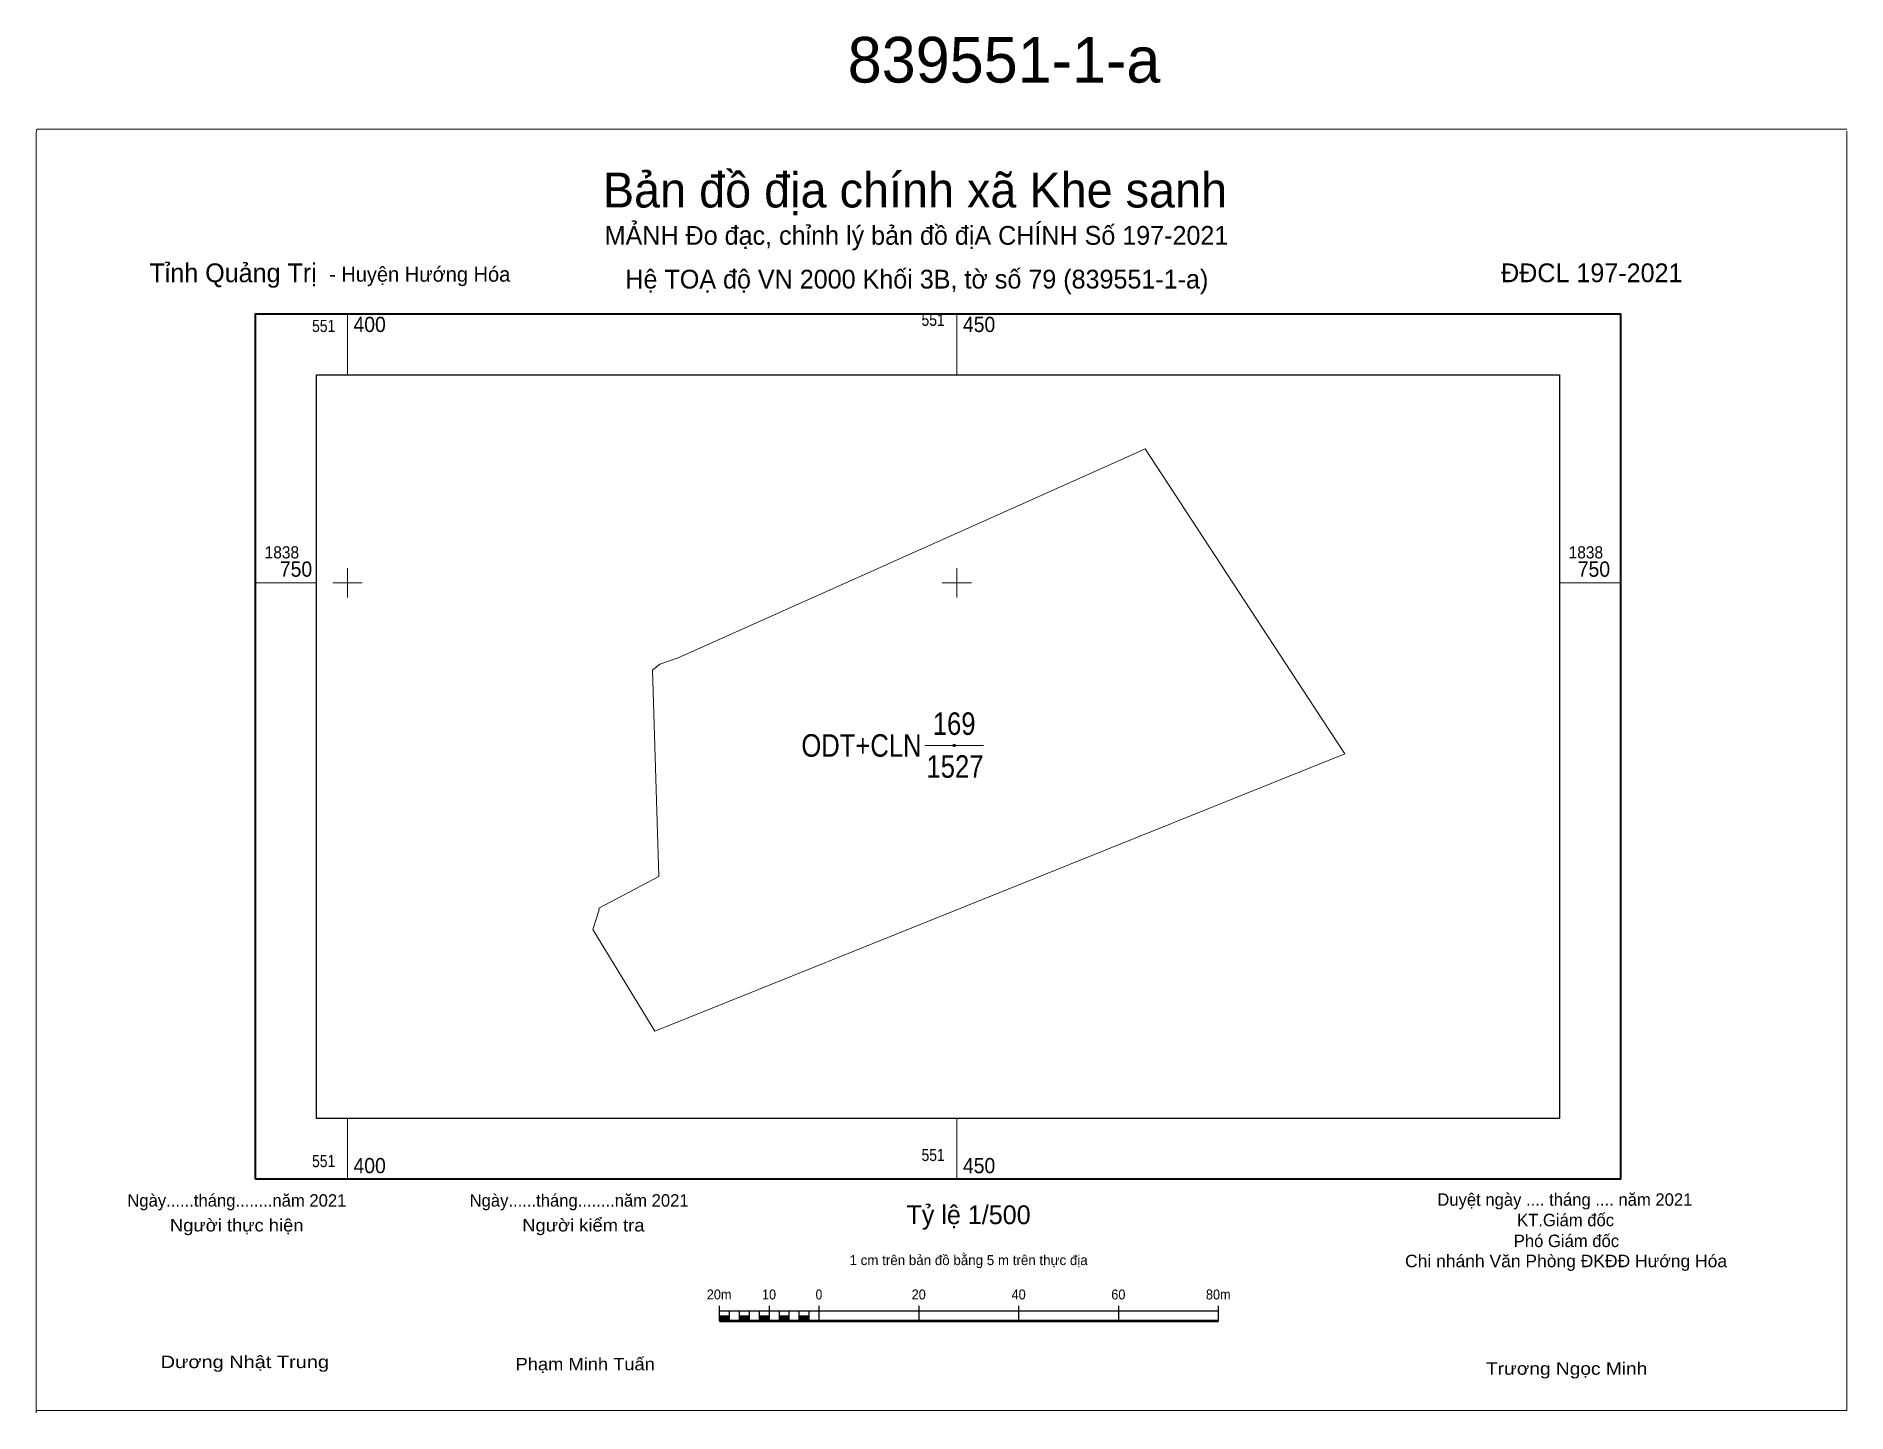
# Model space of a CAD drawing. Header units: metres. Extents: x 551374 to 551523, y 1838682 to 1838795.
import ezdxf
from ezdxf.enums import TextEntityAlignment as Align

# ---------------------------------------------------------------- set-up
doc = ezdxf.new("R2010")
doc.units = ezdxf.units.M
doc.header["$LTSCALE"] = 0.41
doc.header["$PDMODE"] = 32
doc.header["$PDSIZE"] = 0.205
for name, color, linetype, lineweight in [('1', 7, 'Continuous', 13), ('10', 7, 'Continuous', 13), ('11', 7, 'Continuous', 13), ('2', 7, 'Continuous', 25), ('63', 7, 'Continuous', 13)]:
    doc.layers.add(name, color=color, linetype=linetype, lineweight=lineweight)

msp = doc.modelspace()

# ---------------------------------------------------------------- hatches: boundary and pattern name
at = {"layer": '2'}
for points in [[(551430.52, 1838689.45), (551431.34, 1838689.45), (551431.34, 1838689.86), (551430.52, 1838689.86)], [(551432.16, 1838689.45), (551432.98, 1838689.45), (551432.98, 1838689.86), (551432.16, 1838689.86)], [(551433.8, 1838689.45), (551434.62, 1838689.45), (551434.62, 1838689.86), (551433.8, 1838689.86)], [(551435.44, 1838689.45), (551436.25, 1838689.45), (551436.25, 1838689.86), (551435.44, 1838689.86)], [(551437.07, 1838689.45), (551437.89, 1838689.45), (551437.89, 1838689.86), (551437.07, 1838689.86)]]:
    msp.add_hatch(color=256, dxfattribs=at).paths.add_polyline_path(points)

# ---------------------------------------------------------------- linework, layer by layer
at = {"layer": '1'}
msp.add_lwpolyline([(551465.45, 1838760.99), (551479.37, 1838739.72), (551481.82, 1838735.97), (551425.23, 1838713.22), (551420.13, 1838721.54), (551420.66, 1838723.16), (551420.62, 1838723.29), (551425.55, 1838725.91), (551425.03, 1838742.83), (551425.62, 1838743.33), (551427.14, 1838743.85), (551463.71, 1838760.21)], close=True, dxfattribs=at)
at = {"layer": '10'}
for p, q in [((551479.37, 1838739.72), (551481.82, 1838735.97)), ((551447.38, 1838736.65), (551452.18, 1838736.65)), ((551481.82, 1838735.97), (551425.23, 1838713.22))]:
    msp.add_line(p, q, dxfattribs=at)
msp.add_lwpolyline([(551427.14, 1838743.85), (551463.71, 1838760.21), (551465.45, 1838760.99), (551479.37, 1838739.72)], dxfattribs=at)
msp.add_point((551449.78, 1838736.65), dxfattribs=at)
at = {"layer": '11'}
msp.add_line((551374.51, 1838787.23), (551523.01, 1838787.23), dxfattribs=at)
for points in [[(551374.47, 1838681.89), (551374.47, 1838786.89), (551374.51, 1838787.23)], [(551523.01, 1838787.07), (551523.01, 1838682.07), (551374.51, 1838682.07)]]:
    msp.add_lwpolyline(points, dxfattribs=at)
at = {"layer": '2'}
for p, q in [((551430.52, 1838689.45), (551430.52, 1838690.68)), ((551434.62, 1838689.45), (551434.62, 1838690.68)), ((551438.71, 1838689.45), (551438.71, 1838690.68)), ((551446.9, 1838689.45), (551446.9, 1838690.68)), ((551455.09, 1838689.45), (551455.09, 1838690.68)), ((551463.28, 1838689.45), (551463.28, 1838690.68)), ((551471.47, 1838689.45), (551471.47, 1838690.68)), ((551430.52, 1838690.27), (551471.47, 1838690.27)), ((551431.34, 1838689.45), (551431.34, 1838690.27)), ((551432.16, 1838689.45), (551432.16, 1838690.27)), ((551432.98, 1838689.45), (551432.98, 1838690.27)), ((551433.8, 1838689.45), (551433.8, 1838690.27)), ((551435.44, 1838689.45), (551435.44, 1838690.27)), ((551436.25, 1838689.45), (551436.25, 1838690.27)), ((551437.07, 1838689.45), (551437.07, 1838690.27)), ((551437.89, 1838689.45), (551437.89, 1838690.27))]:
    msp.add_line(p, q, dxfattribs=at)
at = {"layer": '2', "lineweight": 53}
msp.add_line((551430.52, 1838689.45), (551471.47, 1838689.45), dxfattribs=at)
at = {"layer": '2', "lineweight": 13}
for points in [[(551430.52, 1838689.45), (551431.34, 1838689.45), (551431.34, 1838689.86), (551430.52, 1838689.86)], [(551432.16, 1838689.45), (551432.98, 1838689.45), (551432.98, 1838689.86), (551432.16, 1838689.86)], [(551433.8, 1838689.45), (551434.62, 1838689.45), (551434.62, 1838689.86), (551433.8, 1838689.86)], [(551435.44, 1838689.45), (551436.25, 1838689.45), (551436.25, 1838689.86), (551435.44, 1838689.86)], [(551437.07, 1838689.45), (551437.89, 1838689.45), (551437.89, 1838689.86), (551437.07, 1838689.86)]]:
    msp.add_lwpolyline(points, close=True, dxfattribs=at)
at = {"layer": '63'}
for p, q in [((551400, 1838767.08), (551400, 1838772.08)), ((551450, 1838767.08), (551450, 1838772.08)), ((551392.46, 1838750), (551397.46, 1838750)), ((551398.8, 1838750), (551401.2, 1838750)), ((551400, 1838748.8), (551400, 1838751.2)), ((551448.8, 1838750), (551451.2, 1838750)), ((551450, 1838748.8), (551450, 1838751.2)), ((551499.44, 1838750), (551504.44, 1838750)), ((551400, 1838701.05), (551400, 1838706.05)), ((551450, 1838701.05), (551450, 1838706.05))]:
    msp.add_line(p, q, dxfattribs=at)
at = {"layer": '63', "lineweight": 40}
msp.add_lwpolyline([(551392.46, 1838701.05), (551392.46, 1838772.08), (551504.44, 1838772.08), (551504.44, 1838701.05)], close=True, dxfattribs=at)
at = {"layer": '63', "lineweight": 25}
msp.add_lwpolyline([(551397.46, 1838706.05), (551397.46, 1838767.08), (551499.44, 1838767.08), (551499.44, 1838706.05)], close=True, dxfattribs=at)
msp.add_lwpolyline([(551397.46, 1838706.05), (551397.46, 1838767.08), (551499.44, 1838767.08), (551499.44, 1838706.05)], close=True, dxfattribs=at)
msp.add_lwpolyline([(551397.46, 1838706.05), (551397.46, 1838767.08), (551499.44, 1838767.08), (551499.44, 1838706.05)], close=True, dxfattribs=at)

# ---------------------------------------------------------------- texts
at = {"layer": '10', "width": 0.85}
for s, height, p in [('169', 1.846, (551449.78, 1838737.52)), ('1527', 1.85, (551449.845, 1838734))]:
    msp.add_text(s, height=height, dxfattribs=at).set_placement(p, align=Align.CENTER)
msp.add_text('ODT+CLN', height=1.846, dxfattribs=at).set_placement((551447.1, 1838735.73), align=Align.RIGHT)
at = {"layer": '2'}
for s, height, p in [('Bản đồ địa chính xã Khe sanh', 2.87, (551446.565, 1838780.8)), ('MẢNH Đo đạc, chỉnh lý bản đồ địA CHÍNH Số 197-2021', 1.54, (551446.69, 1838777.74)), ('Hệ TOẠ độ VN 2000 Khối 3B, tờ số 79 (839551-1-a)', 1.54, (551446.72, 1838774.15)), ('Ngày......tháng........năm 2021', 1.02, (551390.93, 1838698.81)), ('Ngày......tháng........năm 2021', 1.02, (551419.01, 1838698.81)), ('Duyệt ngày .... tháng .... năm 2021', 1.02, (551499.88, 1838698.88)), ('Tỷ lệ 1/500', 1.54, (551450.96, 1838697.37)), ('KT.Giám đốc', 1.02, (551499.94, 1838697.2)), ('Phó Giám đốc', 1.02, (551500.01, 1838695.49)), ('1 cm trên bản đồ bằng 5 m trên thực địa', 0.8188, (551450.965, 1838694.01))]:
    msp.add_text(s, height=height, dxfattribs=at).set_placement(p, align=Align.CENTER)
for s, height, p in [('Tỉnh Quảng Trị ', 1.539, (551383.76, 1838774.67)), ('- Huyện Hướng Hóa', 1.228, (551398.5, 1838774.71))]:
    msp.add_text(s, height=height, dxfattribs=at).set_placement(p)
msp.add_text('ĐĐCL 197-2021', height=1.54, dxfattribs=at).set_placement((551509.53, 1838774.67), align=Align.RIGHT)
for s, height, width, p in [('Người kiểm tra', 1.024, 1.1, (551419.36, 1838696.77)), ('Người thực hiện', 1.024, 1.1, (551390.92, 1838696.77)), ('Chi nhánh Văn Phòng ĐKĐĐ Hướng Hóa', 1.02, 1.05, (551499.98, 1838693.84)), ('20m', 0.8188, 0.95, (551430.495, 1838691.19)), ('10', 0.8188, 0.95, (551434.59, 1838691.19)), ('0', 0.819, 0.9, (551438.685, 1838691.19)), ('20', 0.8188, 0.95, (551446.87, 1838691.19)), ('40', 0.8188, 0.95, (551455.07, 1838691.19)), ('60', 0.8188, 0.95, (551463.25, 1838691.19)), ('80m', 0.8188, 0.95, (551471.445, 1838691.19)), ('Dương Nhật Trung', 1.02, 1.2, (551391.585, 1838685.56)), ('Phạm Minh Tuấn', 1.02, 1.1, (551419.51, 1838685.38)), ('Trương Ngọc Minh', 1.02, 1.15, (551500.025, 1838685.01))]:
    msp.add_text(s, height=height, dxfattribs=dict(at, width=width)).set_placement(p, align=Align.CENTER)
at = {"layer": '63'}
msp.add_text('839551-1-a', height=3.75, dxfattribs=at).set_placement((551453.87, 1838791.05), align=Align.CENTER)
at = {"layer": '63', "width": 0.85}
for p in [(551399, 1838770.58), (551449, 1838771.08), (551399, 1838702.05), (551449, 1838702.55)]:
    msp.add_text('551', height=1, dxfattribs=at).set_placement(p, align=Align.RIGHT)
at = {"layer": '63', "width": 0.95}
for s, height, p in [('400', 1.25, (551400.5, 1838770.58)), ('450', 1.25, (551450.5, 1838770.58)), ('1838', 1, (551393.21, 1838752)), ('1838', 1, (551393.21, 1838752)), ('1838', 1, (551500.19, 1838752)), ('1838', 1, (551500.19, 1838752)), ('750', 1.25, (551394.46, 1838750.5)), ('750', 1.25, (551500.94, 1838750.5)), ('400', 1.25, (551400.5, 1838701.55)), ('450', 1.25, (551450.5, 1838701.55))]:
    msp.add_text(s, height=height, dxfattribs=at).set_placement(p)

doc.saveas('drawing.dxf')
